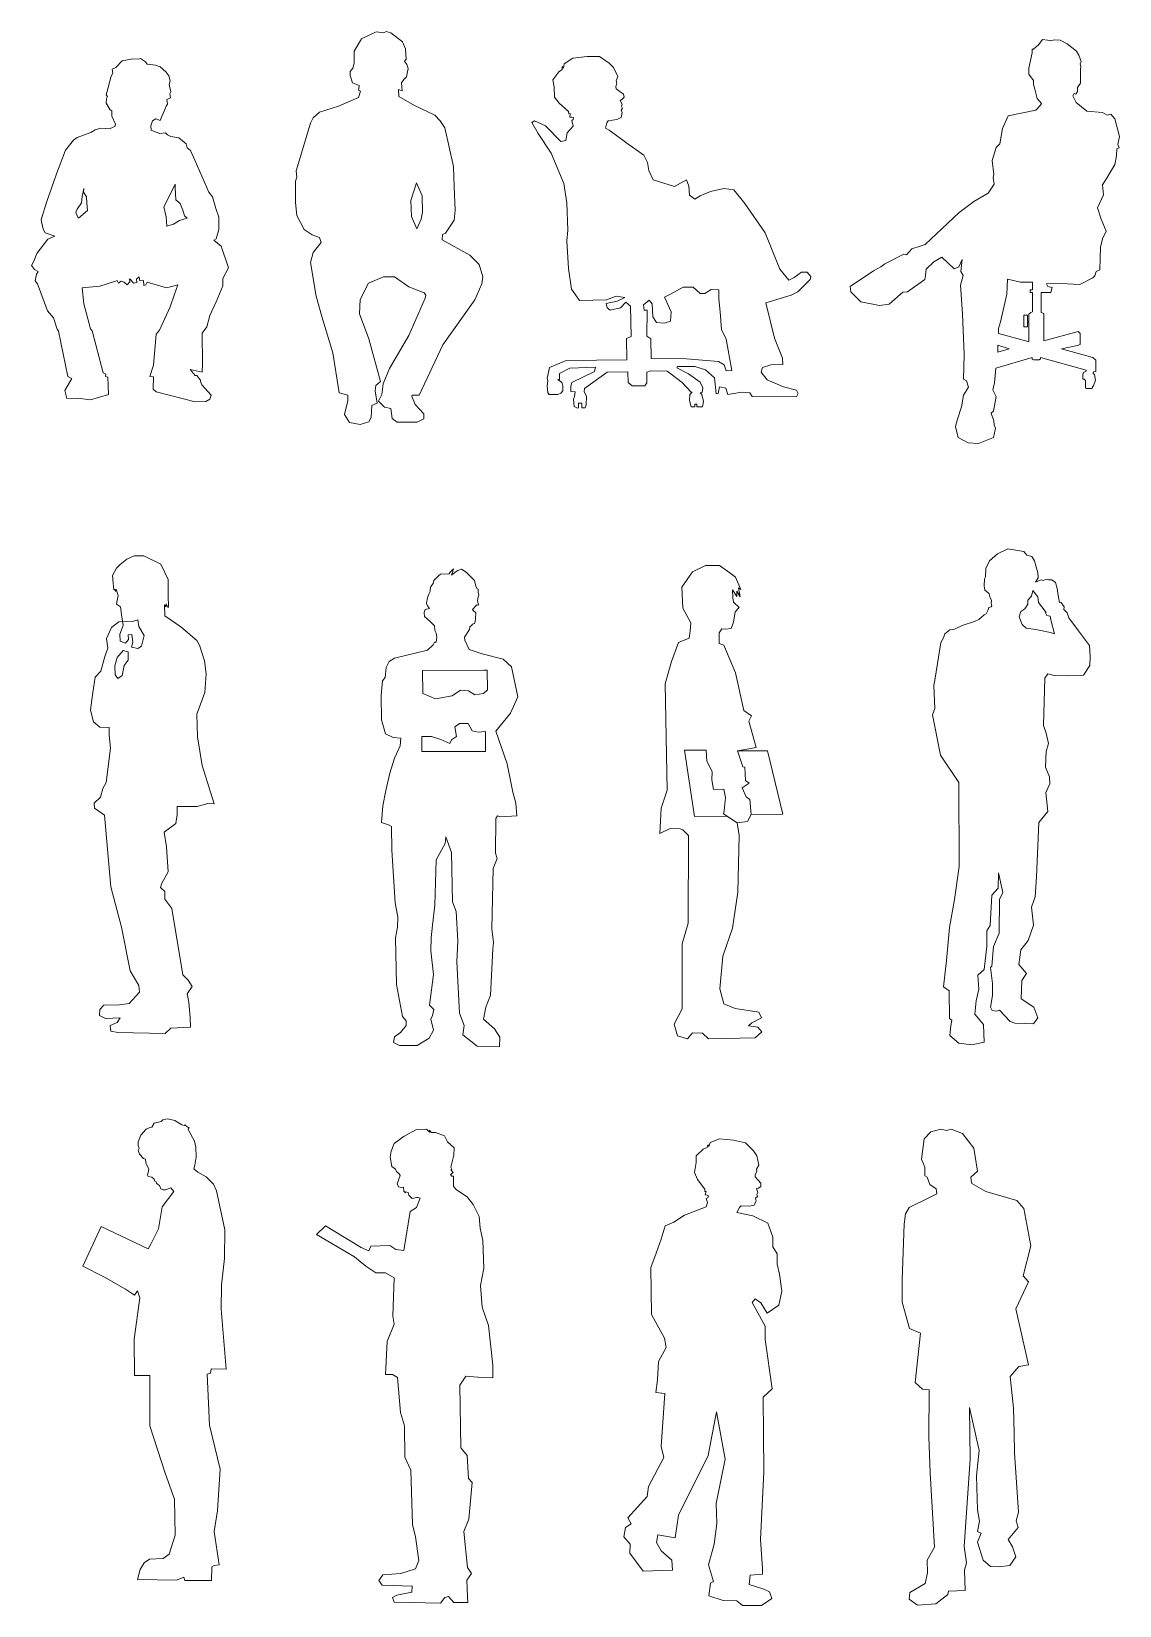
# Model space of a CAD drawing. Header units: millimetres. Extents: x -63086 to 144078, y -129912 to 13382.
# Drawn here: x -59556 to -55650, y -84600 to -78947 of the extents above; entities that cross this region are included whole.
import ezdxf

# ---------------------------------------------------------------- set-up
doc = ezdxf.new("R2010")
doc.units = ezdxf.units.MM
doc.layers.get('0').update_dxf_attribs({"lineweight": 0})
doc.layers.add('展開建具用', color=250, linetype='Continuous', lineweight=9)

# ---------------------------------------------------------------- blocks, each defined once
blk = doc.blocks.new('人物（CAD素材.com）7b692165')
at = {"color": 0, "linetype": 'ByBlock', "lineweight": -2}
for points in [[(-49.3, 240.5), (-44.1, 232.4), (-3.7, 81.8), (5.7, 76.9), (4, 68.7), (12.3, 66.2), (14.9, 4.4), (-49.1, -14.4), (-95.2, -9.2), (-134.7, -9.8), (-142.2, 18.7), (-116.8, 61.4), (-131.3, 68.8), (-164.7, 232), (-169.3, 238.9), (-182.1, 280), (-203.9, 304.5), (-239.7, 401.9), (-247.7, 412.6), (-243, 436.3), (-238, 446), (-250.5, 452.5), (-261.4, 467.8), (-252.7, 482.5), (-242.7, 510.9), (-203.3, 561.5), (-178, 572.7), (-212.4, 585), (-219.9, 597.4), (-224.2, 619.9), (-226.3, 632.2), (-206.2, 697.3), (-172.1, 796.5), (-139.3, 881.9), (-110.6, 917.7), (-97.4, 927.2), (-48, 944.4), (-33.1, 955), (-12.1, 960.7), (18.1, 958), (32, 963.8), (37.6, 966.1), (40.2, 975.5), (26.5, 1003.4), (26.9, 1022.5), (21, 1026.7), (6.7, 1049.9), (7.5, 1066.8), (11.6, 1074.1), (6.7, 1079.9), (8.5, 1088.8), (25.1, 1147.3), (30.7, 1158.4), (28, 1172.1), (40.8, 1178.7), (63.7, 1201.9), (102.3, 1210), (121.9, 1207.8), (130.1, 1210.7), (148.1, 1199.3), (154.3, 1189.8), (164.1, 1188.8), (183.4, 1186.2), (200.4, 1180.6), (221.4, 1163), (231.8, 1148.9), (236.4, 1130.9), (232.5, 1117.9), (234.8, 1106.4), (239.4, 1090.7), (235.1, 1083.5), (237.4, 1069.8), (225, 1062.9), (226.9, 1046.6), (222.4, 1039.4), (214.8, 1021.3), (205.3, 999.7), (200.8, 988.3), (184.9, 994.6), (173, 986.9), (166.7, 969.3), (168.4, 953.3), (183.1, 947.1), (199.4, 940.9), (219.7, 943.8), (226.3, 936.3), (238.4, 930.1), (267.5, 925.8), (293.7, 904), (297.3, 889.7), (309.1, 880.2), (324.6, 845.1), (375, 730.4), (388.1, 714.2), (400.1, 672.3), (411.1, 641.4), (410.6, 596.3), (401.7, 562.8), (393.3, 558.1), (420, 537), (445.5, 458.6), (426.1, 421.3), (425, 394.5), (401.3, 336.4), (379.2, 287.5), (368.2, 247.6), (351, 224.6), (352.8, 113.9), (351.6, 83.8), (308, 93.9), (326.1, 72.5), (331.8, 72.6), (345.8, 55.9), (346.7, 47.2), (349.7, 39.3), (383.5, 1.8), (378.5, -13), (364, -21.5), (326.1, -22.2), (185.9, 13.8), (175.6, 23.9), (176.7, 67.5), (163, 68.8), (177.2, 110), (186, 220.6), (198.7, 235.5), (236.1, 319.1), (252.4, 364.8), (263.5, 398.5), (223.5, 387.4), (153.9, 407.2), (149.5, 397.4), (142.5, 395.4), (140.8, 413.4), (127, 412.1), (125.6, 426.8), (115.2, 418.7), (116.8, 406.1), (105.2, 404.5), (93.9, 417.7), (90.2, 419), (91.2, 409), (81.6, 398.4), (71.3, 407.7), (60.6, 411.7), (50.6, 403.7), (46.6, 414), (40.4, 411.6), (-16.2, 393), (-79.1, 387.1), (-73.8, 330.2)], [(-92.5, 637.8), (-60.4, 664.4), (-62.8, 690.9), (-64.2, 714), (-74.6, 730.2), (-73.5, 744), (-79.4, 715.4), (-81.5, 692.6), (-97.7, 669.2), (-102.2, 659.2), (-98, 645.4)], [(224.4, 608.8), (248.6, 616.1), (269.6, 628.5), (297.2, 637.1), (287.9, 645.7), (282.1, 665.7), (272, 689.9), (256.9, 702.7), (254.8, 747.8), (254.8, 759.9), (239.9, 729.9), (214, 677.8), (221.6, 641.9)]]:
    blk.add_lwpolyline(points, close=True, dxfattribs=at)
blk = doc.blocks.new('人物（CAD素材.com）4c4c13d0')
at = {"color": 0, "linetype": 'ByBlock', "lineweight": -2}
for points in [[(325.6, 1082.7), (306.5, 1103.3), (232.7, 1138), (177.6, 1170.3), (175.4, 1195.2), (188.7, 1190.5), (186.7, 1219.1), (195.4, 1231.9), (204.3, 1240.7), (211, 1270.5), (206.1, 1285), (197.7, 1297), (203.1, 1304), (200.4, 1341.8), (189.8, 1366.2), (148.3, 1398.4), (132.1, 1403.8), (122.7, 1398.6), (95.5, 1402.1), (42.9, 1377.6), (16.3, 1332.7), (17.2, 1290.5), (12.1, 1272.2), (2.2, 1260.7), (2.3, 1245.6), (11.2, 1219.5), (34.3, 1210.4), (34.2, 1206.2), (32.4, 1193.7), (39.7, 1189.7), (32.5, 1166.8), (-39.6, 1135.8), (-107.2, 1113.9), (-130.6, 1094.1), (-139.5, 1075), (-191.1, 903.6), (-188.7, 880.9), (-194, 866.5), (-194, 789.2), (-189.4, 742.9), (-163.2, 693.3), (-133.6, 674), (-107.9, 664.4), (-101.3, 645.8), (-130.7, 610.6), (-139.6, 574.2), (-120.1, 453.4), (-99.9, 380), (-59.5, 249.6), (-37.5, 106.3), (-6.4, 97.4), (-5.5, 77.2), (-18.4, 28), (0, 0), (38.6, -7.4), (69, 1.8), (77.7, 17.5), (80, 60.7), (99.3, 68.9), (92, 113.5), (94.3, 132.3), (110.8, 147.5), (69.7, 299.8), (35.8, 389.5), (38.7, 441.8), (68.2, 499.9), (121.8, 522.3), (160.9, 522.3), (212.8, 486.5), (267.8, 465), (273.6, 456.8), (271.6, 445.7), (212.5, 312.2), (143.4, 193.9), (120.6, 138.6), (116, 100.4), (104, 76.5), (125.7, 54.4), (148.7, 49.8), (153.3, 14.4), (171.3, 1.5), (242.7, 0.6), (266.2, 12.5), (266.6, 31), (235.3, 64.1), (223.3, 94), (225, 98.1), (250.6, 97.8), (335.3, 279.1), (450.3, 440.5), (474.7, 498), (479, 522.5), (465.8, 567.3), (432.1, 601), (333.2, 655.3), (333.9, 674.5), (344.6, 679.4), (375.3, 726.2), (379.3, 762), (375.3, 846.5), (373.2, 919.5), (341.9, 1058)], [(240.1, 860.7), (220.7, 797.3), (222.5, 740), (241.1, 695.6), (256.8, 730.3), (261.8, 754.8), (260.5, 813.5)]]:
    blk.add_lwpolyline(points, close=True, dxfattribs=at)
blk = doc.blocks.new('人物（CAD素材.com）a80c44c2')
at = {"color": 0, "linetype": 'ByBlock', "lineweight": -2}
for points in [[(-8.4, 1019.5), (13, 1004.1), (55.4, 972.6), (116.3, 930), (129.4, 903.2), (134.1, 875), (149.5, 841.6), (225.8, 817.5), (269.9, 841.7), (277.6, 819), (279.7, 786.1), (299.4, 771.5), (318.6, 783.9), (355.4, 798.9), (402.9, 809.6), (439.3, 805.7), (479, 756.6), (552.2, 651.4), (604.9, 520.1), (636.3, 480.5), (656.2, 490.7), (682.2, 509.2), (702, 509.2), (715.6, 493.9), (713, 483.9), (669.4, 438.8), (645.4, 426.8), (554.6, 399.5), (585.7, 273.3), (614.3, 200.9), (614.7, 178.2), (572.6, 177.5), (542.2, 167.8), (537.4, 150.6), (558.8, 123), (617.7, 98.2), (664.5, 85.8), (670.4, 74.2), (664.4, 62.3), (504.7, 63.5), (496.9, 76.8), (468, 78.6), (417.5, 70), (410.1, 93.4), (388.2, 98), (383.2, 73.8), (375.7, 73), (369.7, 130.7), (337, 158.7), (299.5, 171.6), (237.3, 171.5), (234.8, 166.4), (277.1, 145), (318, 114.7), (328, 94.5), (325.7, 78.2), (318.6, 76.9), (324.8, 70.9), (330.1, 45.8), (327.2, 26.6), (307, 25.9), (306.1, 35.9), (299.2, 35.4), (299.5, 26), (285.7, 25.9), (279.7, 49.3), (281.7, 70.1), (290.1, 78.7), (285.7, 78.8), (253.4, 113.9), (200, 153.9), (140.5, 155.6), (127, 150.9), (127.4, 112.2), (119.2, 101.4), (74, 101.4), (59.6, 113), (58.5, 152.2), (-16, 150.1), (-97, 92.4), (-97.5, 79.5), (-90.1, 64), (-90.6, 33), (-93.5, 25.8), (-94.5, 22.5), (-106, 22.4), (-106.7, 39.2), (-117.9, 39.2), (-118.3, 22.2), (-121.6, 21.8), (-133.9, 27.3), (-136.6, 54), (-132.6, 63), (-130.6, 79.8), (-145.7, 81.6), (-146.4, 100.1), (-141.8, 113.5), (-60.9, 152.6), (-57, 169), (-150, 165.1), (-186.7, 145.8), (-186.7, 124.2), (-192.8, 123.8), (-178.1, 113), (-174.6, 101), (-174.6, 83.8), (-181.9, 75.1), (-192.1, 70.1), (-203.6, 70), (-212.9, 70), (-223.3, 70.3), (-229, 76.8), (-230.4, 101.9), (-228.1, 119.9), (-231, 127.7), (-222.1, 167.6), (-162.9, 193.1), (54.7, 195.1), (54, 271.1), (70.7, 279.3), (68, 387.4), (51.3, 402.5), (32.7, 381.8), (-5.2, 373.6), (-15.7, 381.8), (-19, 397.7), (21, 405.9), (48, 419), (16.4, 423.1), (-18, 410.1), (-115, 408), (-143.9, 449.2), (-154.2, 522.8), (-159.7, 622.2), (-156.3, 660.6), (-159.7, 758.9), (-171.4, 827.7), (-215.9, 937.4), (-263.3, 1007.8), (-286.4, 1047.3), (-276.1, 1053.3), (-237, 1034.8), (-181.5, 978.6), (-163.9, 982), (-158.6, 1010), (-137.7, 1033.5), (-142.5, 1053.9), (-137.6, 1057.6), (-136.8, 1065.3), (-141.9, 1065.9), (-149.3, 1066.3), (-148.4, 1079.1), (-152.6, 1078.4), (-153.9, 1086.5), (-187.5, 1116.3), (-204, 1138.1), (-205.6, 1175.7), (-210.3, 1200.3), (-189.5, 1229.1), (-176.8, 1237.8), (-176.8, 1248.2), (-172.1, 1242.5), (-170, 1257.6), (-139.2, 1278.4), (-87.8, 1283.8), (-42.5, 1283.8), (-7.9, 1260.3), (7.8, 1244.2), (22.4, 1212.6), (16.4, 1197.1), (19.3, 1187.9), (15.9, 1175.9), (16.7, 1168.5), (42.6, 1149.5), (45.1, 1138), (37.1, 1129.9), (31.2, 1126.7), (38.2, 1113.4), (36.2, 1105.3), (39.9, 1098.4), (34.6, 1091.2), (38, 1082.9), (34.3, 1064.9), (19.3, 1058.2), (-12, 1052.9), (-16.3, 1046.3), (-21.6, 1026.6)], [(385.8, 446), (357.5, 447.4), (335.4, 432.9), (318.8, 433.6), (293.3, 455.7), (257.3, 456.4), (209.7, 429.5), (190.4, 420.5), (214.9, 367.8), (211.8, 333.6), (189.7, 326.7), (162.1, 329.4), (148.3, 349.4), (145.5, 396.4), (135.8, 408.8), (114.9, 392.5), (117.2, 373.6), (127.8, 373.3), (127.5, 280.5), (141.3, 270.8), (142.9, 199.7), (269.8, 198.5), (383.8, 188.6), (404.1, 176.6), (411.9, 155), (431.7, 156.7), (411.5, 269.2), (394.9, 303.8), (390.8, 367.3), (385.2, 413.5)]]:
    blk.add_lwpolyline(points, close=True, dxfattribs=at)
blk = doc.blocks.new('人物（CAD素材.com）456b846a')
at = {"color": 0, "linetype": 'ByBlock', "lineweight": -2}
for points in [[(167.9, 1078.2), (152.5, 1097), (144.3, 1129.8), (139.1, 1146.6), (139.1, 1160.9), (122.9, 1183.4), (122.6, 1205.7), (134, 1260.6), (134, 1273.4), (139.1, 1273.4), (157.8, 1290.8), (171.6, 1308.2), (189.6, 1306.3), (201.8, 1303), (213.3, 1307.5), (234.3, 1305.9), (259.7, 1293.2), (293.1, 1266.9), (301.6, 1252.3), (310.8, 1229.1), (306.3, 1221), (308.8, 1210.7), (308.3, 1203.3), (307.6, 1184.9), (308.2, 1150.9), (297.5, 1135.7), (296.6, 1122.1), (291.1, 1111.8), (285.7, 1114.7), (280.8, 1105.6), (292.2, 1082.4), (330.7, 1050.8), (386.3, 1046.6), (403.3, 1036.8), (416.9, 1040.6), (431.2, 1023.4), (447.9, 959.6), (441.8, 931.1), (447, 919.5), (438.4, 915.7), (437.6, 890.1), (431.6, 859.8), (404, 812.7), (386.8, 786.3), (391, 750.3), (369, 704.2), (382.6, 662.7), (400.1, 620.1), (386.7, 592.9), (379.7, 562.2), (377.6, 481), (363.7, 474.9), (359.3, 459.3), (351.7, 452.8), (305.5, 428.8), (237.6, 432.1), (185.9, 430.9), (190.3, 421.4), (205.7, 417.9), (201.5, 399.9), (177.9, 399.3), (167, 399.6), (167, 328.2), (175.7, 324), (175.7, 226.4), (298.9, 259.2), (307.2, 253), (306.3, 212.6), (297, 209.8), (239.7, 196.9), (352.4, 165.8), (363, 156.5), (363, 115.6), (354.7, 114.9), (353, 109), (358.1, 105.2), (361.9, 84.4), (355.1, 64.2), (350.7, 61.4), (350.7, 57.2), (347.9, 54.6), (329.8, 54.6), (326.2, 57.2), (326.2, 83.3), (321.3, 89), (316, 89), (316, 104.4), (318.8, 112.2), (328.4, 117.5), (328.4, 121.2), (164.2, 166.9), (164.2, 161.1), (159.5, 157.8), (139.7, 157.8), (134, 159.9), (134, 165.8), (4, 128.3), (-1.2, 75.1), (-7.1, 50.2), (4.6, 26.3), (-4.6, -26.3), (-12.9, -34.1), (-3.2, -61.4), (-1.7, -76.5), (2.2, -87.7), (-4.1, -120.4), (-58.3, -142), (-94.9, -140.5), (-131.5, -121), (-140.8, -82), (-133.5, -55.2), (-119.8, -10.3), (-112, 31.1), (-94.4, 59.8), (-101.8, 82.8), (-112, 88.6), (-109.3, 177.5), (-115.4, 323), (-123.3, 425.9), (-113.8, 460.3), (-122.1, 475.4), (-116.6, 518.6), (-128.9, 491.5), (-145.3, 485.1), (-190.2, 527), (-218.9, 510.3), (-245.6, 484.1), (-248.1, 461.3), (-251.1, 447), (-312.9, 401.6), (-329.7, 400.6), (-378.8, 358), (-413.4, 353.6), (-481.1, 365.9), (-516.7, 402.5), (-519.2, 421.3), (-435.1, 477.6), (-409.4, 492.4), (-394.1, 502.8), (-326.4, 536.9), (-316.5, 534.9), (-298.2, 556.2), (-268, 566.5), (-249.2, 572), (-127.4, 686.8), (-75.2, 726.2), (-23.1, 756.9), (-1.8, 788.2), (-5.7, 812.5), (-2.8, 823.9), (-9.2, 873.8), (4.6, 920.9), (18.3, 933.7), (27.8, 988.7), (47.8, 1033.6), (147.3, 1055.1), (163.8, 1072.1)], [(13.2, 252.9), (119.6, 224.2), (122.2, 223.4), (122.2, 293), (117.3, 293), (117.3, 276.4), (105, 276.4), (105, 318.5), (117.5, 318.5), (117.5, 296.8), (122.3, 296.8), (122.3, 322.1), (129.2, 328.1), (136, 330), (136, 399.6), (127.3, 399.6), (127.3, 409.6), (135.7, 409.6), (135.7, 437.3), (92.3, 437.3), (46.2, 447.2), (43.7, 393.9), (20.5, 294.2), (13.1, 270.7)], [(11, 185.7), (51.4, 197.4), (10.7, 210.3)]]:
    blk.add_lwpolyline(points, close=True, dxfattribs=at)
blk = doc.blocks.new('人物（CAD素材.com）5419b6f3')
at = {"color": 0, "linetype": 'ByBlock', "lineweight": -2}
for points in [[(113.4, 1410.6), (55.8, 1459.7), (-2.2, 1499.6), (-3, 1538.6), (3.2, 1531.8), (3.6, 1542.3), (10.1, 1527.7), (11.9, 1538.9), (10.6, 1563.8), (10.6, 1629.5), (-15.9, 1685.4), (-76.7, 1714.3), (-111.7, 1714.9), (-137.8, 1702.4), (-161.5, 1683.6), (-175, 1670.9), (-189.8, 1644.3), (-187.3, 1616.6), (-184.7, 1593.1), (-181.8, 1595.6), (-179.4, 1586.5), (-176.3, 1594.5), (-169.5, 1572.4), (-172.6, 1554.6), (-175, 1541.7), (-160.3, 1531.3), (-157.8, 1504.2), (-154.2, 1480.3), (-117.3, 1478.4), (-98.8, 1484.6), (-94.8, 1460.9), (-76.1, 1428.1), (-85.3, 1390.3), (-98.4, 1381.5), (-121.5, 1387.2), (-117.1, 1404.9), (-120.3, 1432.5), (-133.8, 1431), (-131.8, 1413.7), (-143, 1400.7), (-161.8, 1408), (-163.7, 1433.7), (-151.4, 1464.4), (-154.2, 1480.3), (-167.3, 1478.3), (-193.7, 1457.1), (-210.6, 1417.6), (-206.4, 1383), (-217, 1353.3), (-231.6, 1301), (-251.6, 1278.7), (-259.6, 1223.4), (-268.8, 1160), (-257.8, 1118.8), (-235.4, 1100), (-201.9, 1098.8), (-201.9, 1070.3), (-196.4, 1023.7), (-212.3, 900.7), (-224, 879.1), (-232.7, 848.3), (-255.5, 826.1), (-253.7, 808.2), (-217.9, 783.6), (-195.4, 525.9), (-156.9, 381.4), (-126.3, 224.5), (-94.6, 172.2), (-92.7, 147.5), (-130, 107.2), (-164, 102.2), (-220.8, 101.8), (-234.7, 86.1), (-236.2, 64.5), (-214.2, 53.6), (-162, 55.2), (-172.8, 39), (-198.3, 28.5), (-195.6, 8), (-170.5, 3), (0, 0), (20.4, 19.2), (91, 21.7), (89.8, 56.8), (84.2, 111.4), (78, 142.3), (96, 167.7), (81.7, 191.2), (62.5, 209.7), (22.9, 448.7), (-1.9, 482.1), (-1.9, 509.3), (-16.8, 524.2), (-12.4, 539.6), (9.8, 580.3), (4.8, 669.5), (-4.1, 722), (37.6, 753.7), (42.5, 786.4), (42.5, 815.2), (113.9, 815.2), (152.9, 825.5), (174.8, 824.7), (132.9, 962.2), (115.9, 1064.5), (112.9, 1145.7), (141.7, 1224), (146.1, 1290.8), (141.1, 1337.9), (122.5, 1393.7)], [(-151.6, 1374.2), (-172.6, 1350.2), (-181.1, 1320.3), (-180, 1287.7), (-170.2, 1273.7), (-154.3, 1284.8), (-148.1, 1321.1), (-133, 1339.7), (-133.4, 1369.6)]]:
    blk.add_lwpolyline(points, close=True, dxfattribs=at)
blk = doc.blocks.new('人物（CAD素材.com）4129c3f4')
at = {"color": 0, "linetype": 'ByBlock', "lineweight": -2}
for points in [[(137.2, 1422.4), (121.5, 1455.7), (120.6, 1466.1), (138.7, 1493.1), (139.8, 1503.5), (146.2, 1508.7), (149.1, 1512.8), (155.7, 1515.2), (158.1, 1521.8), (159.8, 1534.5), (161.5, 1553), (151.2, 1562.3), (149.4, 1565.9), (165, 1582), (170.5, 1581.2), (166.6, 1597.7), (169.1, 1611), (172.2, 1617.1), (168.8, 1627.9), (168.8, 1638.6), (165, 1641.4), (160.5, 1648.9), (155.6, 1669.9), (126, 1699.8), (109.4, 1710.5), (95.8, 1705.9), (86.4, 1699.8), (73.4, 1688.2), (77.3, 1699.8), (80.3, 1711.7), (68.7, 1699.8), (64.9, 1693.7), (34.7, 1692), (27, 1686.8), (9.6, 1669.9), (7.9, 1659.2), (-0.1, 1647.6), (-3.4, 1637.1), (-3.4, 1630.1), (-7.3, 1621), (-12, 1608), (-15.6, 1586.9), (-13.1, 1578.1), (-5.4, 1568.7), (-20.6, 1565.6), (-24.2, 1554.3), (-22.8, 1540.2), (-3.4, 1522.3), (12, 1506.5), (13.7, 1490.2), (18.7, 1480), (20.6, 1466.2), (18.6, 1448), (12, 1448.7), (7.9, 1438.9), (-13.1, 1419.9), (-130.9, 1390.7), (-150.3, 1378.2), (-160.6, 1357), (-164.2, 1320.8), (-173.9, 1309.3), (-179.4, 1257.8), (-178.2, 1169.5), (-163.7, 1118.8), (-135.3, 1106.1), (-108.1, 1103.7), (-110.6, 1075.4), (-130.6, 1032.2), (-147.7, 977.2), (-162.4, 915.8), (-173.4, 859.9), (-177.6, 801.1), (-152.2, 792.8), (-141.9, 786.5), (-140.8, 701.3), (-128.7, 511.7), (-119, 460.5), (-119.9, 424.7), (-127.7, 386), (-123.8, 218.7), (-102.5, 103.5), (-88.7, 89), (-89.3, 71.4), (-109.3, 46.6), (-131.1, 31.5), (-134.1, 10.9), (-113.5, -0.6), (-49.3, 0), (-6.3, 26.6), (8.9, 55.1), (-0.8, 95), (5.2, 107.8), (10.1, 129.5), (-5.7, 144.1), (8.9, 254.5), (-0.8, 339.3), (0.6, 386), (5.5, 431.4), (14.1, 503.2), (18.4, 666.2), (50.5, 725.6), (52.8, 749.6), (73.9, 692.4), (77.2, 515.3), (89.9, 480.7), (96.5, 375.4), (92.6, 300.7), (102.4, 115.4), (118.9, 71.8), (114, 37.8), (165.5, -2.9), (246.1, -4.9), (246.9, 30.1), (227.6, 60.1), (188.8, 95), (196.5, 137.7), (213.2, 180.9), (221.8, 345.5), (224.1, 369.8), (218.9, 419.1), (223.2, 635.6), (237.2, 671.3), (231.6, 690.7), (232.7, 814.6), (238.7, 825.1), (249.8, 820.5), (308.7, 824.4), (304.4, 870.1), (293.6, 909.3), (272.9, 1011.5), (233, 1128.5), (284.9, 1193.1), (312, 1252.3), (288.6, 1359.5), (259.1, 1387.7), (184, 1406)], [(189.2, 1347.3), (-30.4, 1346), (-29.9, 1263.4), (16.4, 1245.2), (76, 1255.5), (106.4, 1275.5), (135, 1273.1), (156.9, 1258.5), (187.9, 1264), (202.5, 1276.8), (201.3, 1347.3)], [(195.1, 1126.9), (195.1, 1055.7), (-32.5, 1055.7), (-32.5, 1109.8), (2.2, 1109.8), (35.1, 1098.3), (67.9, 1084.3), (73.6, 1097.5), (91.7, 1109.2), (85.6, 1143.9), (102, 1156.6), (133.1, 1156), (148.3, 1129.9), (169, 1125)]]:
    blk.add_lwpolyline(points, close=True, dxfattribs=at)
blk = doc.blocks.new('人物（CAD素材.com）fc27364a')
at = {"color": 0, "linetype": 'ByBlock', "lineweight": -2}
for points in [[(102.8, 774.7), (109.9, 729.4), (104.6, 526.1), (85.7, 397.3), (51.1, 296.8), (40.1, 179), (54.3, 125.6), (95.1, 108.3), (180.1, 95.2), (190.6, 74.9), (155.9, 57.1), (143.8, 46.7), (176.4, 41.2), (191.2, 25.2), (167.1, 3), (0, 0), (-22.1, 20.3), (-57.2, 21.5), (-75, -0.6), (-111.3, 9.8), (-122.9, 52.2), (-94.7, 107.5), (-95.1, 341.3), (-72.9, 414.5), (-71.4, 729.8), (-92.1, 750.5), (-101.5, 753.4), (-138.3, 755), (-174.7, 737.4), (-170.1, 827.4), (-148.7, 892.7), (-155.4, 1274.8), (-132.5, 1355), (-108.2, 1423.2), (-69.1, 1438.3), (-66.3, 1463.7), (-63.8, 1492.9), (-92.4, 1546.1), (-96.3, 1622), (-57.9, 1677.1), (-10.5, 1699.8), (38.8, 1699.8), (76.2, 1673.2), (96.7, 1657.9), (115.3, 1612.7), (107.2, 1618.9), (113.9, 1586.9), (101.5, 1607.5), (101.8, 1587.6), (86.5, 1611.4), (86.7, 1583.1), (89.8, 1567.1), (109.5, 1548), (95, 1533), (89.2, 1495.7), (81.2, 1472.9), (61.1, 1470.1), (47.9, 1471.6), (37.7, 1457.8), (38.5, 1419.7), (55.2, 1413.1), (96.5, 1313.9), (126.3, 1179.1), (154, 1159.1), (145, 1140.6), (171.5, 1045.3), (104, 1033.7), (122.7, 975.8), (130.1, 974.6), (133.1, 927.6), (145.5, 917.9), (120.2, 901.2), (135.3, 869), (147.6, 859.6), (152.8, 805.1), (140.1, 780.6), (102.8, 774.7), (54.1, 807.4), (56.6, 818.2), (60.3, 866.7), (55.4, 896.3), (18.2, 894.6), (11.5, 930.2), (13.5, 959.6), (-6.4, 996.2), (-8.3, 1036.5), (-86.1, 1036.5), (-50.9, 797.7), (67.3, 798.6)], [(104, 1033.7), (211.2, 1033.7), (266.7, 806.1), (152.8, 805.1)]]:
    blk.add_lwpolyline(points, dxfattribs=at)
blk = doc.blocks.new('人物（CAD素材.com）fedb8319')
at = {"color": 0, "linetype": 'ByBlock', "lineweight": -2}
for points in [[(229.1, 1290.5), (218.5, 1275.6), (214.5, 1105.2), (223.7, 1078.2), (231.5, 1040.7), (223.7, 1011.6), (220.8, 955.6), (235, 920.9), (236.5, 896.1), (222.3, 865.2), (229.5, 796.3), (196.9, 756.5), (188.7, 562.3), (184.2, 489.8), (170.6, 452.4), (178.5, 387.8), (159.2, 333.5), (132.7, 300.3), (124.9, 246.5), (152.6, 215.3), (136.3, 189.8), (134.2, 123.3), (179.5, 94.3), (193.7, 56), (178.1, 33.4), (111.6, 35.8), (93.8, 42.6), (55.6, 82.7), (44.8, 79.8), (30, 82.2), (23.6, 94.3), (30.7, 135.3), (31.3, 179.4), (23.3, 236.5), (28.7, 241.3), (34.4, 311.4), (54.7, 360), (55.9, 479.9), (68.3, 505.9), (52.5, 576), (51.3, 521.7), (28.7, 495.7), (23.1, 387.2), (10.6, 367.9), (10.6, 311.4), (1.5, 228.8), (-22.2, 208.5), (-17.7, 158.7), (-27.9, 116.9), (-32.4, 68.2), (-1.5, 31.3), (1.5, -31.3), (-43.7, -41.1), (-90.1, -35.8), (-121.8, -7.6), (-118.7, 26.4), (-114.6, 47.3), (-123, 53.5), (-125.2, 151.9), (-145, 167.1), (-134.1, 261.2), (-123.3, 380.5), (-105.2, 480), (-88.2, 598.6), (-89.8, 900.9), (-155.4, 999.2), (-184.8, 1143.8), (-175.8, 1166.4), (-179.2, 1248.9), (-174.9, 1275.2), (-154.4, 1403.3), (-145.5, 1420.2), (-140.4, 1434.3), (-122.6, 1448.3), (-105.7, 1451.7), (-77.7, 1464.9), (-34, 1479.2), (-18, 1485.6), (0.5, 1502.2), (8, 1506.8), (13.7, 1518.7), (17.8, 1529.4), (26, 1531.5), (28.7, 1535.2), (26.2, 1544.4), (26.8, 1555.9), (22.3, 1563.7), (19.5, 1578.2), (14, 1582.6), (3.4, 1591.7), (1.3, 1606.9), (2.3, 1632.1), (5.5, 1639), (6.9, 1669.1), (20.4, 1697), (48.3, 1721.7), (86.1, 1739.3), (143.3, 1729.8), (154.1, 1716.8), (172.1, 1711.8), (181.1, 1696.5), (193.8, 1653.9), (195.2, 1635.4), (185.4, 1619.6), (206.1, 1628.1), (213.3, 1626.1), (224.6, 1631), (231.5, 1628.1), (244.3, 1628.1), (257.6, 1618.6), (263.6, 1597.2), (266.5, 1571.8), (272, 1546.9), (275.7, 1547.8), (288.2, 1531.3), (286.8, 1522.1), (299.5, 1509.7), (305.5, 1492.1), (339.8, 1445.8), (378.7, 1393.1), (381, 1353.4), (380.5, 1320.6), (357.8, 1286.3), (302.8, 1283.3), (251.9, 1285.1)], [(252.9, 1434.3), (240.4, 1485.1), (237.6, 1498), (226.1, 1500.4), (221, 1510.1), (223.6, 1511.4), (208, 1530.9), (196.5, 1547), (193.7, 1567.8), (176.1, 1590.5), (171.5, 1570.1), (157.6, 1555.8), (157.2, 1540.6), (147.5, 1524.8), (132.2, 1514.7), (126.2, 1495.3), (137.8, 1467.5), (151.2, 1454.6), (186.8, 1450.4), (239.5, 1439.8), (252.9, 1434.3)]]:
    blk.add_lwpolyline(points, close=True, dxfattribs=at)
blk = doc.blocks.new('人物（CAD素材.com）3938b5f8')
at = {"color": 0, "linetype": 'ByBlock', "lineweight": -2}
blk.add_lwpolyline([(115.3, 1536.5), (85.6, 1552.8), (71.1, 1565.7), (74.6, 1577.7), (79.1, 1607.1), (77.4, 1643.5), (72.5, 1664.9), (50.6, 1706.1), (51.4, 1712.3), (54.7, 1711.9), (47.1, 1716.2), (38.3, 1723.3), (35.9, 1720.4), (27.9, 1722.9), (2.8, 1739.1), (-24.3, 1745.1), (-40.1, 1741), (-46.6, 1735.4), (-71.6, 1728.5), (-80.7, 1714.4), (-87.9, 1713.2), (-100.9, 1707.3), (-120.2, 1685.5), (-129, 1662.2), (-129.5, 1648.5), (-125.3, 1637.7), (-128.7, 1630.4), (-124.7, 1617.8), (-110.1, 1602.7), (-103.4, 1600.1), (-101.9, 1586.4), (-90.5, 1564.4), (-91.8, 1558), (-95.7, 1541.8), (-93.6, 1537.7), (-79.8, 1534.8), (-71.6, 1528.1), (-69.5, 1520.8), (-64.8, 1519), (-63.8, 1513.5), (-59.5, 1509.6), (-52.8, 1504.8), (-47.5, 1493.8), (-39, 1489.5), (-30.9, 1490.1), (-12.2, 1497.4), (-1.4, 1483.4), (-43, 1428.9), (-55.8, 1350.1), (-83.6, 1294.9), (-93.1, 1277.7), (-262.2, 1357.6), (-327.4, 1216.1), (-252.3, 1177.5), (-174.2, 1133.3), (-142.6, 1111.4), (-131.7, 1127.4), (-123.4, 1101.8), (-143.6, 953.2), (-142.9, 823.1), (-87.7, 823.4), (-86.8, 642.3), (-32, 471.7), (1.8, 379.1), (3.1, 250), (-18, 181.4), (-39.1, 166.1), (-88.9, 162.9), (-108.2, 150), (-122.2, 126.4), (-131.2, 90.7), (8.8, 87.9), (34.4, 99.2), (38, 86.7), (133.6, 86.8), (135.5, 136), (143.1, 141.1), (161.5, 142.7), (143.1, 262.5), (156.2, 338.8), (165.4, 487.1), (126.5, 644.8), (118.5, 828.3), (130.9, 831.5), (132.8, 846.8), (187.1, 845.7), (168.9, 1061.5), (169.9, 1148.5), (180.2, 1242.7), (182.2, 1346.2), (152.3, 1486.2), (141.3, 1510.5)], close=True, dxfattribs=at)
blk = doc.blocks.new('人物（CAD素材.com）f2fea37d')
at = {"color": 0, "linetype": 'ByBlock', "lineweight": -2}
blk.add_lwpolyline([(-72.4, 1454.5), (-79.6, 1457.4), (-85.2, 1456.8), (-101, 1453.7), (-114, 1466), (-116, 1474.6), (-124.3, 1477.4), (-125.2, 1474.2), (-131.4, 1479.5), (-133.2, 1494.2), (-139.7, 1493.4), (-150.7, 1495.4), (-155.2, 1506), (-145, 1535.8), (-148.6, 1542.2), (-158.1, 1549.9), (-160.9, 1558.9), (-174.5, 1567.9), (-180.5, 1601.4), (-176.9, 1623.2), (-166.6, 1651.3), (-130.3, 1676.8), (-86.2, 1701.3), (-49.7, 1702), (-39.7, 1691.1), (-39.1, 1698.3), (-33.3, 1689.9), (-18.1, 1690.1), (14.7, 1678.7), (24.8, 1656.4), (48.7, 1635.4), (47.8, 1608.7), (37.7, 1565.9), (41.1, 1558.7), (37.4, 1556.9), (45.2, 1547.2), (39.6, 1542.6), (35.9, 1539.4), (40.8, 1533.7), (46.8, 1533.4), (46.9, 1497.1), (57.2, 1485.1), (95.5, 1459.2), (118, 1431.5), (139.2, 1388.5), (142.9, 1347.3), (152.5, 1302.1), (156.2, 1203.4), (144.1, 1141.5), (150.1, 1063.7), (172, 997.8), (188, 855.1), (187.5, 809.7), (134.1, 811.5), (91, 815.3), (69.7, 783.5), (73.3, 558.5), (96.3, 530.5), (101.3, 448.6), (113.3, 433.6), (102.4, 302.3), (84.4, 257.4), (97.4, 128.4), (111.4, 106.4), (94.4, 82.5), (97.2, 22.9), (97.9, 2.7), (47.6, 2.2), (29.4, 23.8), (16.2, 20.1), (0, 0), (-165.8, 3.7), (-172, 20.5), (-156, 28.6), (-102.5, 40.3), (-101.8, 61.5), (-209.1, 65.1), (-221.1, 81.9), (-207.4, 101.8), (-142.3, 107.4), (-90, 123.5), (-77, 153.3), (-89.9, 238.7), (-100.9, 282.4), (-106.9, 478.2), (-127.6, 524.3), (-129.2, 637.3), (-143.5, 685), (-154.7, 810.6), (-171.8, 821.2), (-197.4, 821.2), (-191.8, 940), (-165.9, 1001.7), (-170.9, 1030.6), (-165.9, 1168.7), (-196.7, 1186), (-231.8, 1186.2), (-268.1, 1210.7), (-308.5, 1243.8), (-445, 1324.4), (-413.1, 1355.3), (-284.6, 1277.6), (-256.7, 1265.7), (-249.6, 1282.4), (-182, 1284.6), (-160.1, 1270.7), (-131.7, 1267.3), (-108.4, 1406.2), (-86.2, 1421.5)], close=True, dxfattribs=at)
blk = doc.blocks.new('人物（CAD素材.com）0b1e582e')
at = {"color": 0, "linetype": 'ByBlock', "lineweight": -2}
blk.add_lwpolyline([(-10.5, 1403.5), (-1.1, 1421.2), (4.4, 1426.7), (35.4, 1425.6), (51.1, 1429), (58.2, 1445.5), (56.6, 1454.1), (63.1, 1460), (60.9, 1467.3), (64.5, 1474.7), (60.3, 1488.9), (66.6, 1490.7), (75.9, 1496.9), (75.8, 1508.4), (54.7, 1531.7), (55.4, 1539), (61, 1549.9), (60, 1559.3), (68.9, 1572.9), (61.2, 1606.1), (49.3, 1624.6), (20.8, 1653.9), (-22.6, 1662.9), (-72.9, 1667.9), (-106.6, 1654.1), (-111.5, 1640), (-114.9, 1646.4), (-116.9, 1636.5), (-130.9, 1630.6), (-156.5, 1607.1), (-156.9, 1582.6), (-162.7, 1546.3), (-151.3, 1522.2), (-125, 1486.9), (-125.3, 1478.9), (-121.2, 1478.8), (-124.5, 1466.7), (-117.6, 1464.8), (-112.8, 1463.3), (-115.1, 1456.1), (-120.5, 1453.5), (-116.5, 1438.8), (-121.2, 1423.7), (-199.1, 1393.9), (-237.3, 1369), (-268.5, 1355), (-282, 1307.7), (-300.1, 1257.4), (-318.8, 1206), (-316.9, 1037.1), (-270, 952.1), (-264.4, 918), (-291.3, 868.4), (-295.6, 801.8), (-302, 756.4), (-269.7, 753.5), (-282.4, 563.3), (-272.3, 523.8), (-327.2, 419.4), (-332.8, 383.7), (-402, 307.1), (-390.4, 284.9), (-410.9, 272.1), (-416.6, 238), (-393.9, 212.5), (-395.3, 180), (-347, 114.8), (-242.1, 119), (-243.6, 154.4), (-281.9, 188), (-299, 217.8), (-294.7, 245.1), (-232.2, 235.2), (-219.5, 316), (-113.7, 531), (-83.9, 686.9), (-52.7, 516.8), (-85.4, 358.1), (-82.5, 285.9), (-92.4, 212.2), (-112.3, 138.5), (-93.8, 78), (-104.7, 72), (-110.9, 26.6), (-59.8, 9.6), (-10.2, 8.2), (10.2, -8.2), (77.5, -8.1), (114.6, 16.7), (107, 41), (86.2, 50.7), (33.9, 67.1), (36.7, 100.6), (82.1, 104.9), (82, 124.3), (74.9, 229.2), (86.2, 471.5), (83.8, 740.2), (116.4, 769.9), (90.9, 946.8), (90.8, 995.2), (44.6, 1079.6), (54.7, 1093.2), (75.1, 1078.2), (98.2, 1041.2), (140.6, 1070.3), (150.4, 1120.7), (142, 1181.2), (134, 1217.1), (134, 1254.3), (118.9, 1279.9), (118.9, 1314.4), (101.2, 1364.8), (47.3, 1391.3), (-10.5, 1403.5)], dxfattribs=at)
blk = doc.blocks.new('人物（CAD素材.com）322c5efc')
at = {"color": 0, "linetype": 'ByBlock', "lineweight": -2}
blk.add_lwpolyline([(215.7, 1402.1), (103.8, 1433.8), (54.3, 1462.4), (51.8, 1473.9), (49.8, 1485.6), (74.4, 1507.2), (61.3, 1590.4), (19.9, 1642.8), (-20.8, 1658.1), (-37.8, 1653.1), (-57, 1658.5), (-93.3, 1648.3), (-117.6, 1623.6), (-127, 1549.8), (-115.1, 1521.7), (-115.5, 1490.4), (-107, 1485.3), (-96.7, 1458.9), (-74.7, 1443.6), (-71.4, 1425.9), (-100.4, 1411.9), (-170.8, 1376.8), (-185, 1353.8), (-189.1, 1316.9), (-195.9, 1117.6), (-196.9, 1037.3), (-169.9, 942.4), (-131, 925.7), (-150.3, 748.4), (-123.3, 724.9), (-99.5, 721.8), (-100.1, 552.7), (-95.5, 423.7), (-79.8, 157.3), (-106.6, 110.3), (-105, 65.2), (-114, 26.1), (-168.6, -6.2), (-170.8, -29.9), (-141.6, -51.8), (-75.3, -46.3), (-32.6, -12.8), (-30, -1.3), (30, 1.3), (26.8, 74.5), (34.7, 100.3), (26.7, 160), (48.2, 473.2), (45.4, 658.4), (80.6, 503.8), (70.2, 412.7), (73.6, 291.6), (81.3, 250.8), (74, 212.8), (87.7, 207.7), (73.8, 175.2), (95, 110.9), (120.3, 87.9), (150.6, 86.3), (190.5, 91), (211.1, 122), (199.2, 158), (184.6, 184.3), (220.4, 227.6), (212.3, 252.2), (220.8, 282.3), (207.2, 495.4), (205.6, 567.4), (203.7, 656.1), (191, 769.9), (222.4, 806.1), (256.6, 811.2), (212.1, 1013.2), (257.6, 1109.8), (237.5, 1131.1), (265.9, 1238.6), (240.7, 1373.1)], close=True, dxfattribs=at)

msp = doc.modelspace()

# ---------------------------------------------------------------- block references
at = {"layer": '展開建具用', "ltscale": 10}
for name, p in [('人物（CAD素材.com）4c4c13d0', (-58414.1974, -80351.2792)), ('人物（CAD素材.com）456b846a', (-56097.8646, -80284.5087)), ('人物（CAD素材.com）7b692165', (-59294.4971, -80255.1747)), ('人物（CAD素材.com）a80c44c2', (-57473.7951, -80321.4719)), ('人物（CAD素材.com）fedb8319', (-56136.8167, -82544.8743)), ('人物（CAD素材.com）5419b6f3', (-59075.4895, -82545.0661)), ('人物（CAD素材.com）4129c3f4', (-58121.6908, -82588.5397)), ('人物（CAD素材.com）fc27364a', (-57125.2688, -82564.3706)), ('人物（CAD素材.com）3938b5f8', (-59043.7473, -84596.672)), ('人物（CAD素材.com）f2fea37d', (-58087.7635, -84591.5667)), ('人物（CAD素材.com）322c5efc', (-56233.8245, -84547.1691)), ('人物（CAD素材.com）0b1e582e', (-57013.1165, -84591.51))]:
    msp.add_blockref(name, p, dxfattribs=at)

doc.saveas('drawing.dxf')
